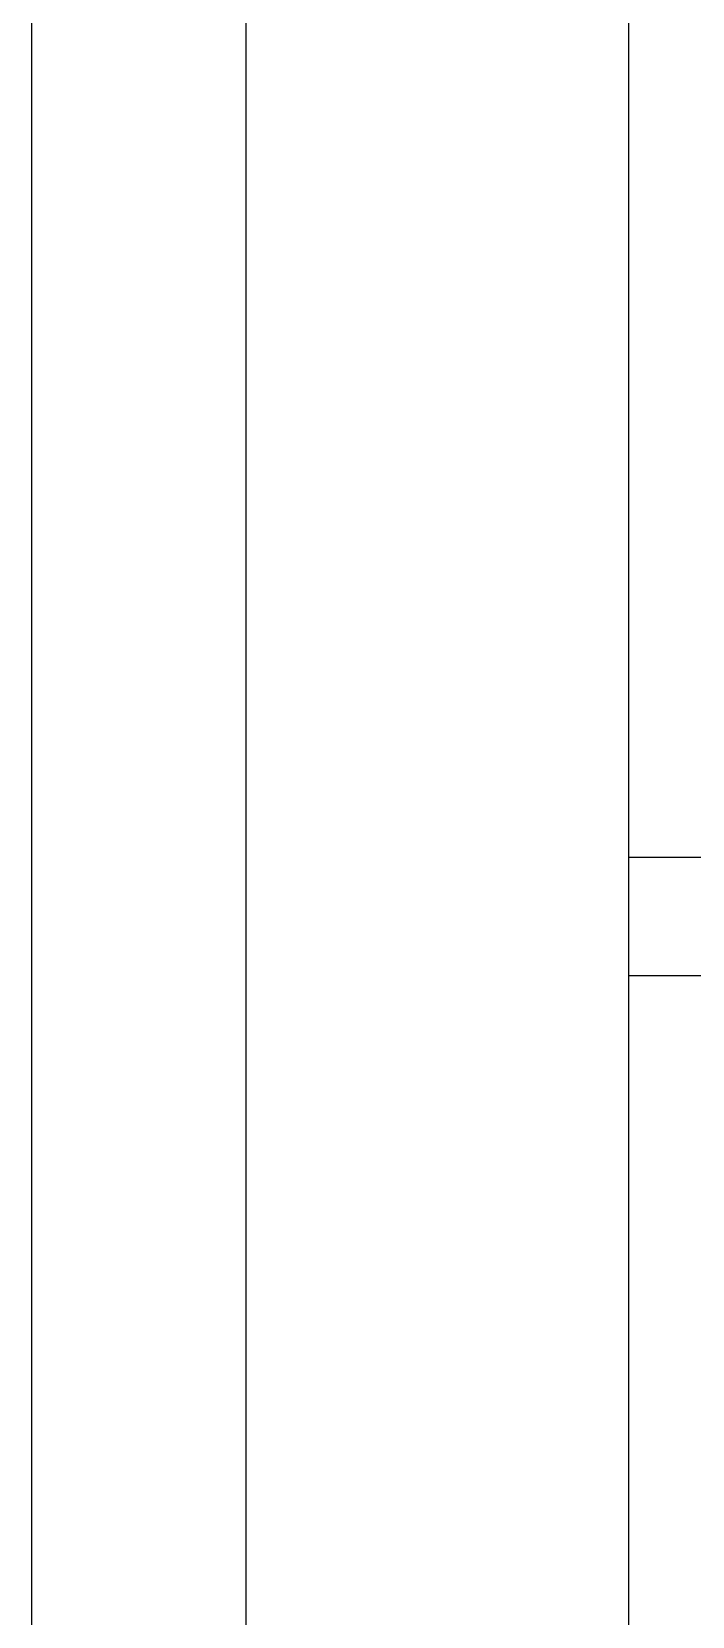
# Model space of a CAD drawing. Header units: inches. Extents: x 9000 to 22395, y 8106 to 17135.
# Drawn here: x 10020.5 to 10060.2, y 8392.7 to 8487.9 of the extents above; entities that cross this region are included whole.
import ezdxf

# ---------------------------------------------------------------- set-up
doc = ezdxf.new("R2010")
doc.units = ezdxf.units.IN
doc.header["$MEASUREMENT"] = 0
doc.layers.add('20000_FRONT_O', color=7, linetype='Continuous')

# ---------------------------------------------------------------- blocks, each defined once
blk = doc.blocks.new('A$C21A67833')
at = {"layer": '20000_FRONT_O', "linetype": 'Continuous'}
for p, q in [((0, 0), (0, 100)), ((2.2, 64.1), (0, 64.1)), ((2.2, 60.9), (0, 60.9))]:
    blk.add_line(p, q, dxfattribs=at)

msp = doc.modelspace()

# ---------------------------------------------------------------- linework, layer by layer
for p, q in [((10020.522, 8276.106), (10020.522, 8610.774)), ((10033.422, 8285.491), (10033.422, 8594.789))]:
    msp.add_line(p, q)

# ---------------------------------------------------------------- block references
at = {"xscale": 2.2218, "yscale": 2.2218, "zscale": 2.2218}
msp.add_blockref('A$C21A67833', (10056.419, 8295.882), dxfattribs=at)

doc.saveas('drawing.dxf')
